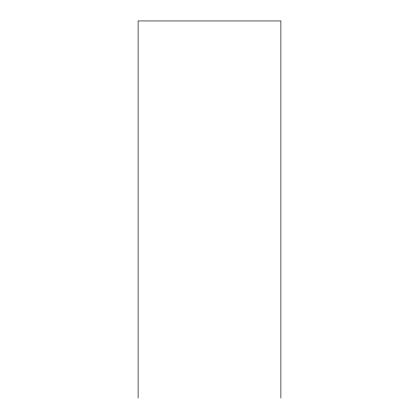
<?xml version="1.0" encoding="UTF-8"?>
<svg xmlns="http://www.w3.org/2000/svg" width="419" height="419" viewBox="0 0 419 419"><rect width="100%" height="100%" fill="white"/><g stroke="black" fill="none" stroke-linecap="round" stroke-linejoin="round"><path stroke-width="0.63" d="M280.887 398.05L280.887 20.95L138.113 20.95L138.113 398.05"/></g></svg>
